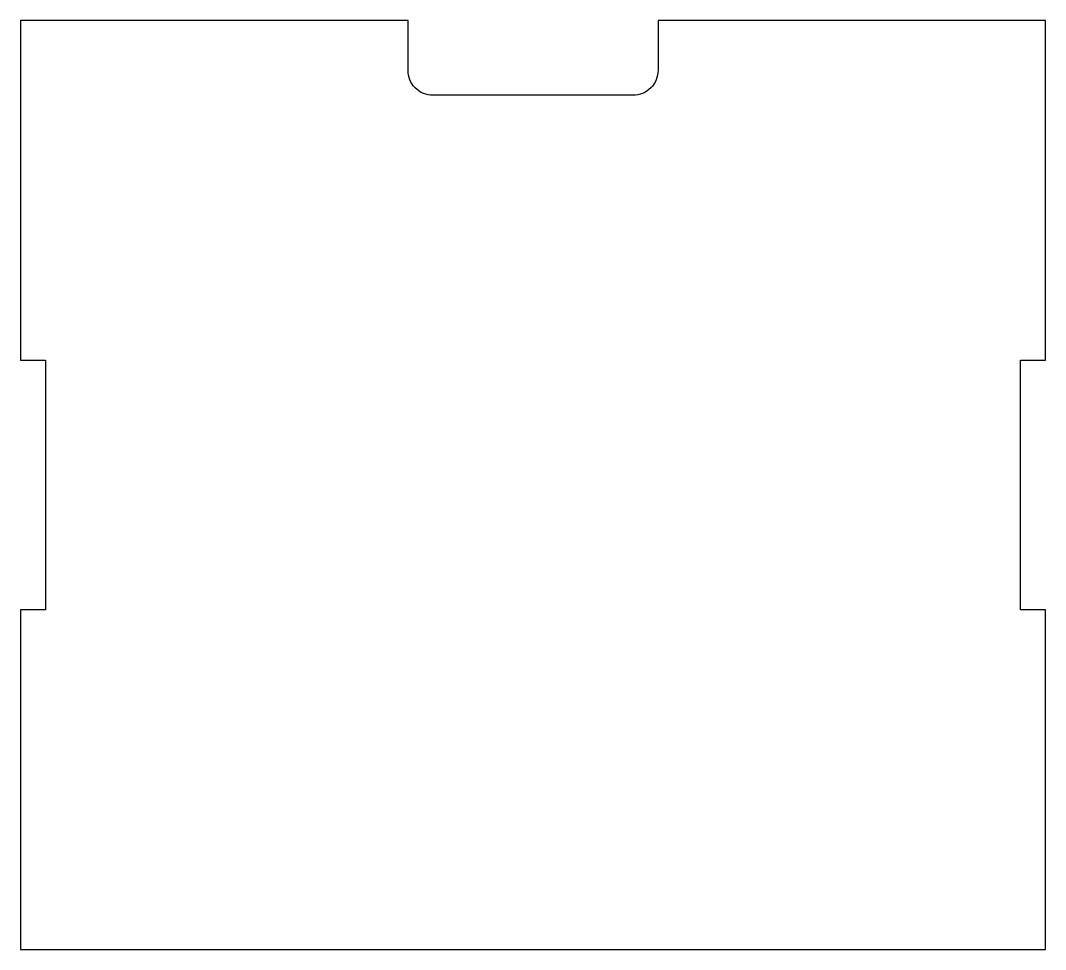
# Model space of a CAD drawing. Header units: millimetres. Extents: x -246 to 0, y 0 to 223.
import ezdxf

# ---------------------------------------------------------------- set-up
doc = ezdxf.new("R2010")
doc.units = ezdxf.units.MM

msp = doc.modelspace()

# ---------------------------------------------------------------- linework, layer by layer
msp.add_lwpolyline([(-153, 211.04), (-153, 223), (-246, 223), (-246, 141.5), (-240, 141.5), (-240, 81.5), (-246, 81.5), (-246, 0), (0, 0), (0, 81.5), (-6, 81.5), (-6, 141.5), (0, 141.5), (0, 223), (-93, 223), (-93, 211.04, -0.414214), (-99, 205.04), (-147, 205.04, -0.414214)], format="xyb", close=True)

doc.saveas('drawing.dxf')
